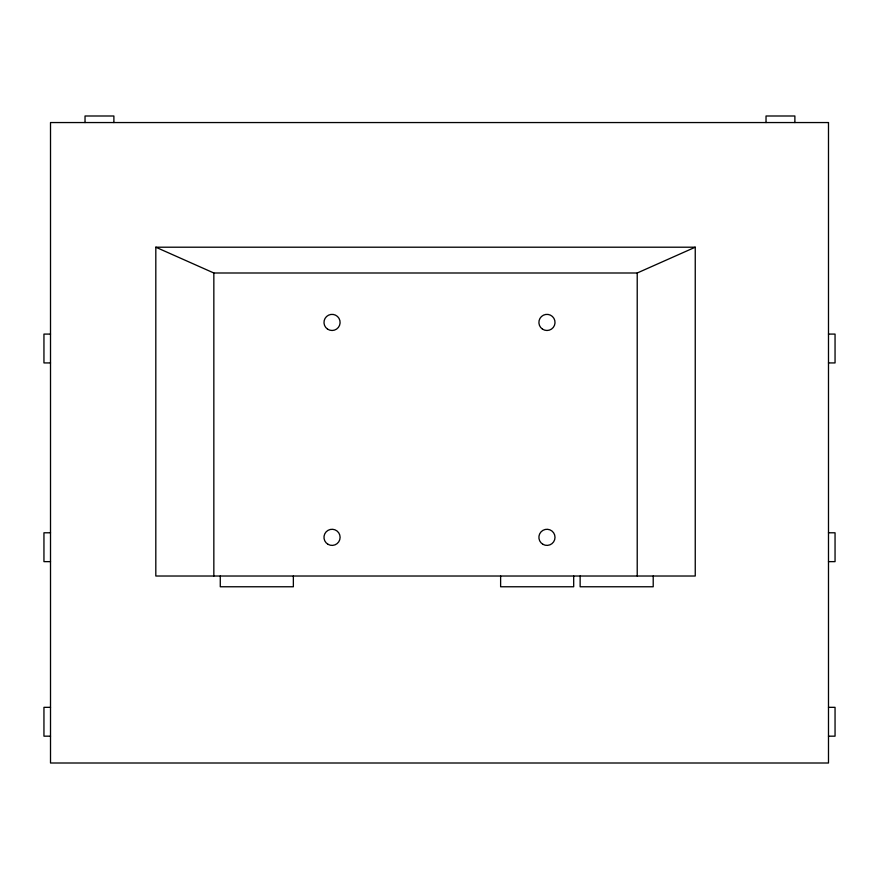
<?xml version="1.0" encoding="UTF-8"?>
<svg xmlns="http://www.w3.org/2000/svg" width="879" height="879" viewBox="0 0 879 879"><rect width="100%" height="100%" fill="white"/><g stroke="black" fill="none" stroke-linecap="round" stroke-linejoin="round"><path stroke-width="1.32" d="M155.814 247.208L213.839 272.995L637.22 272.995L695.245 247.208L695.245 576.02L155.814 576.02L155.814 247.208L695.245 247.208M50.51 334.086L43.95 334.086L43.95 362.928L50.51 362.928M828.49 334.086L835.05 334.086L835.05 362.928L828.49 362.928M50.51 532.784L43.95 532.784L43.95 561.637L50.51 561.637M828.49 532.784L835.05 532.784L835.05 561.637L828.49 561.637M50.51 707.331L43.95 707.331L43.95 736.173L50.51 736.173M828.49 707.331L835.05 707.331L835.05 736.173L828.49 736.173M794.88 122.555L794.88 115.995L766.027 115.995L766.027 122.555M653.207 576.02L653.207 586.765L580.14 586.765L580.14 576.02M637.22 272.995L637.22 576.02M573.69 576.02L573.69 586.765L500.623 586.765L500.623 576.02M293.355 576.02L293.355 586.765L220.277 586.765L220.277 576.02M213.839 272.995L213.839 576.02M113.885 122.555L113.885 115.995L85.032 115.995L85.032 122.555M828.49 122.555L50.51 122.555L50.51 763.005L828.49 763.005L828.49 122.555M542.442 329.098A8.054 8.054 0 0 0 555.001 323A8.054 8.054 0 0 0 543.431 315.176A8.054 8.054 0 0 0 542.442 329.098M327.526 329.098A8.054 8.054 0 0 0 340.085 323A8.054 8.054 0 0 0 328.526 315.176A8.054 8.054 0 0 0 327.526 329.098M542.925 544.321A8.054 8.054 0 0 0 555.012 537.344A8.054 8.054 0 0 0 542.925 530.356A8.054 8.054 0 0 0 542.925 544.321M328.01 544.321A8.054 8.054 0 0 0 340.107 537.344A8.054 8.054 0 0 0 328.01 530.356A8.054 8.054 0 0 0 328.01 544.321"/></g></svg>
